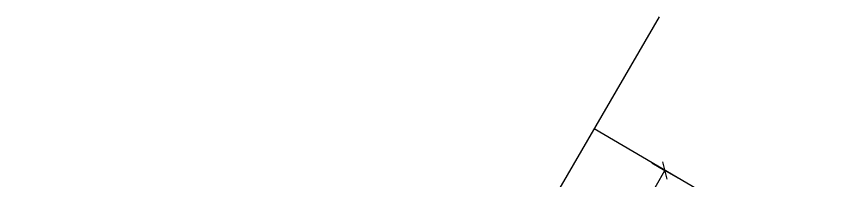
# Model space of a CAD drawing. Extents: x 271 to 16033, y -55852 to 2525.
# Drawn here: x 15955.28 to 15971.8, y -55823.04 to -55819.81 of the extents above; entities that cross this region are included whole.
import ezdxf

# ---------------------------------------------------------------- set-up
doc = ezdxf.new("R2010")
doc.units = 0
doc.header["$MEASUREMENT"] = 0
doc.layers.add('@@@ @@@@', color=251, linetype='Continuous')
doc.layers.add('@@@@@@', color=1, linetype='Continuous')

msp = doc.modelspace()

# ---------------------------------------------------------------- linework, layer by layer
at = {"layer": '@@@ @@@@', "color": 160, "linetype": 'Continuous', "ltscale": 0.1524}
for p, q in [((15967.99534, -55819.80666, 773.41671), (15955.28196, -55841.6402, 773.41671)), ((15966.70845, -55822.01673, 773.41671), (15988.31275, -55834.59663, 773.41671))]:
    msp.add_line(p, q, dxfattribs=at)
at = {"layer": '@@@@@@', "color": 250, "linetype": 'Continuous', "ltscale": 0.3048}
for p in [(15967.85141, -55822.69534, -394.956), (15967.46657, -55823.95244, -394.956), (15968.36991, -55822.99726, -394.956)]:
    msp.add_line(p, (15968.11066, -55822.8463, -394.956), dxfattribs=at)
at = {"layer": '@@@@@@', "color": 3, "linetype": 'Continuous', "ltscale": 0.3048}
msp.add_line((15968.15578, -55823.01722, -394.956), (15968.06554, -55822.67538, -394.956), dxfattribs=at)

doc.saveas('drawing.dxf')
